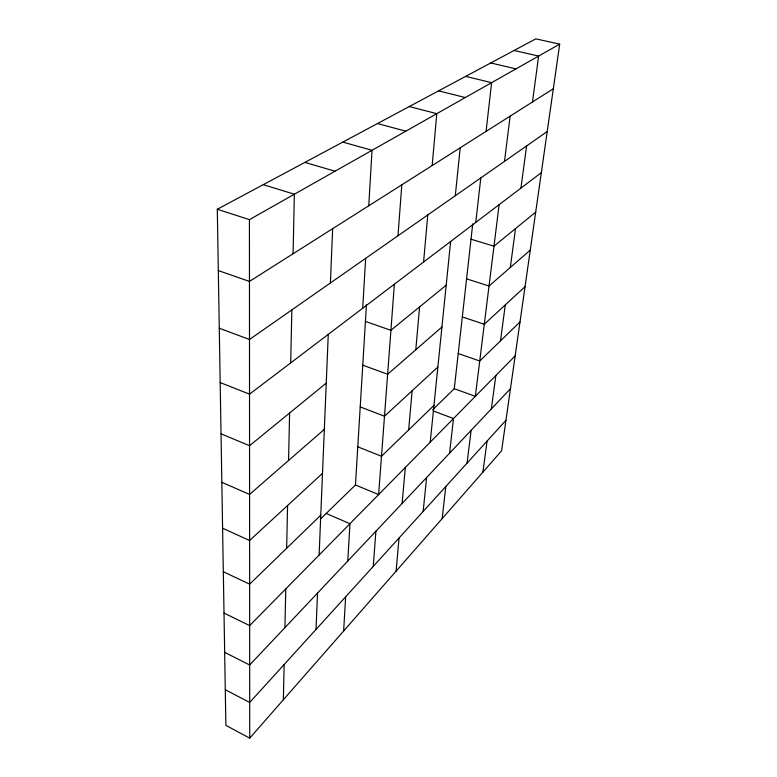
<?xml version="1.0" encoding="UTF-8"?>
<svg xmlns="http://www.w3.org/2000/svg" width="777" height="777" viewBox="0 0 777 777"><rect width="100%" height="100%" fill="white"/><g stroke="black" fill="none" stroke-linecap="round" stroke-linejoin="round"><path stroke-width="1.17" d="M283.362 699.766L284.129 664.549M284.926 627.641L285.771 588.917M286.655 548.261L287.587 505.506M288.568 460.479L289.607 413.014M290.695 362.898L291.851 309.906M293.075 253.768L294.366 194.221L263.248 184.673M316.025 629.419L317.531 593.094M319.114 555.05L328.273 334.372M330.4 282.974L332.653 228.671M343.638 631.002L345.658 596.785M347.766 561.052L349.98 523.698L326.214 513.471M362.704 308.236L365.646 258.352M368.754 205.779L372.028 150.291L342.812 142.104M320.26 519.269L355.458 484.984L366.453 304.535M373.261 566.394L375.893 531.254M394.366 284.197L378.632 494.58L355.458 484.984M397.989 235.761L401.806 184.829M396.095 571.173L399.038 538.005M402.117 503.477L405.312 467.482M408.653 429.934L412.14 390.734M415.782 349.767L419.599 306.905M423.591 262.014L427.777 214.957M432.167 165.569L436.791 113.675L409.294 106.546M423.164 511.441L426.622 477.505M430.215 442.191L450.641 241.482M455.303 195.736L460.178 147.815M432.799 409.634L454.273 388.714L472.737 223.883M442.152 518.628L445.794 486.528M449.572 453.185L453.506 418.521L433.08 410.897M475.757 222.416L480.808 177.923M486.081 131.391L491.608 82.663L465.666 76.379M467.055 463.121L471.115 430.361M499.125 204.672L475.339 396.348L454.273 388.714M504.506 161.363L510.12 116.152M482.905 472.134L487.072 441.074M491.375 408.887L495.852 375.514M500.485 340.87L505.303 304.885M510.314 267.492L515.52 228.603M520.94 188.121L526.592 145.94M532.478 101.972L538.626 56.08L514.083 50.476M559.702 44.153L501.583 450.835L249.718 738.15L225.874 725.359L217.298 209.256L535.819 38.85L559.702 44.153L249.427 219.638L217.298 209.256M505.953 420.289L249.699 702.457L225.281 689.723M510.47 388.665L249.67 664.995L224.66 652.33M515.151 355.905L249.65 625.611L224.009 613.043M320.765 515.18L249.631 584.178L223.32 571.726M433.964 405.39L381.497 456.274L357.789 446.814M520.007 321.94L479.73 361.004L458.216 353.516M322.504 473.329L249.602 540.501L222.601 528.214M437.869 367.035L384.498 416.21L360.217 406.915M525.038 286.703L484.285 324.252L462.315 316.919M324.33 429.36L249.582 494.415L221.833 482.313M441.938 327L387.636 374.261L362.762 365.161M530.264 250.126L489.034 286.014L466.579 278.856M326.253 383.1L249.553 445.707L221.027 433.838M446.192 285.188L390.918 330.312L365.423 321.435M535.693 212.131L493.978 246.183L471.017 239.219M541.346 172.63L249.524 394.153L220.182 382.566M547.212 131.536L249.495 339.491L219.279 328.234M553.331 88.743L249.466 281.42L218.318 270.571M490.763 62.956L515.986 68.881M438.597 90.87L465.297 97.552M377.476 123.562L405.817 131.187M304.895 162.393L335.042 171.212M249.427 219.638L249.718 738.15"/></g></svg>
